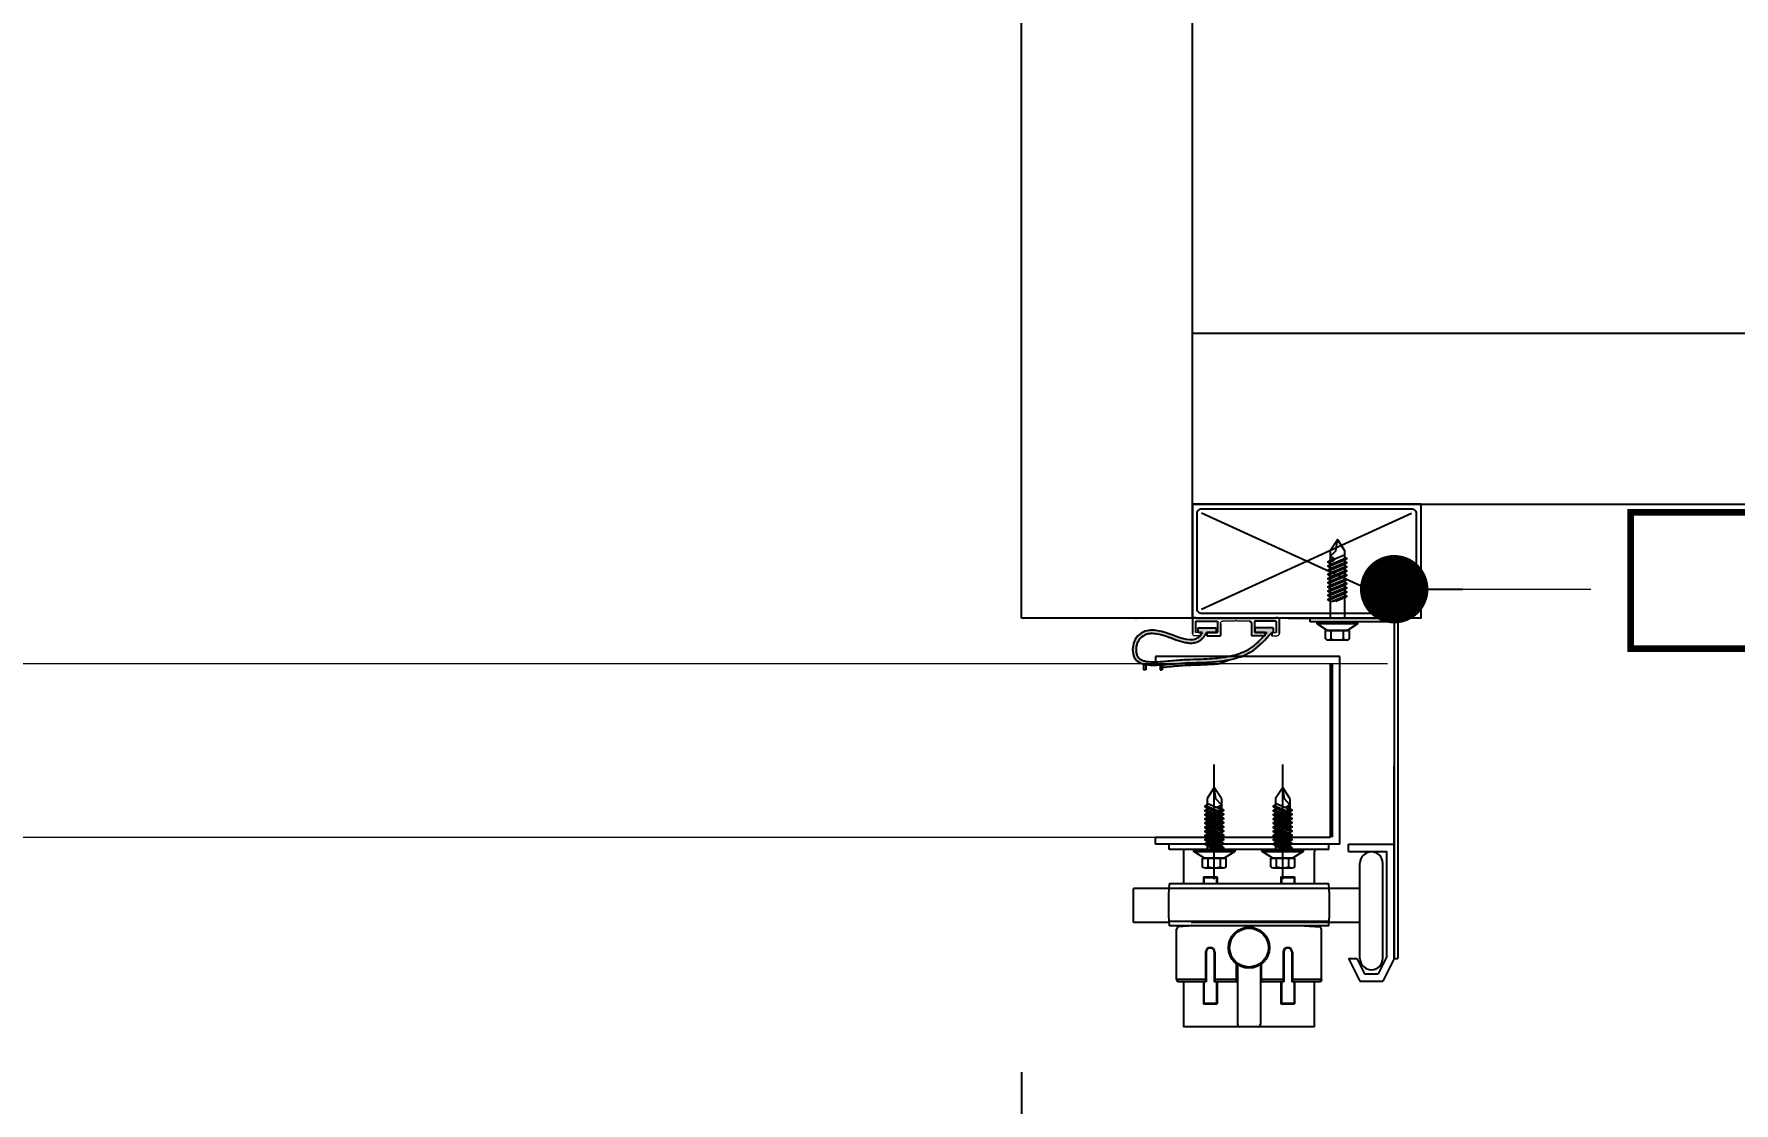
# Model space of a CAD drawing. Header units: millimetres. Extents: x 1448 to 104164, y -19509 to -89.
# Drawn here: x 4765 to 5510, y -12380 to -11911 of the extents above; entities that cross this region are included whole.
import ezdxf

# ---------------------------------------------------------------- set-up
doc = ezdxf.new("R2010")
doc.units = ezdxf.units.MM
doc.header["$LTSCALE"] = 60
doc.header["$MEASUREMENT"] = 0
doc.header["$PDSIZE"] = -10
doc.linetypes.add('HID', pattern=[2.5, 1.5, -1])
doc.linetypes.add('HIDDEN', pattern=[2, 1, -1])
doc.layers.get('0').update_dxf_attribs({"linetype": 'CONTINUOUS'})
doc.layers.get('Defpoints').update_dxf_attribs({"color": 171, "linetype": 'CONTINUOUS'})
for name, color, linetype in [('8', 8, 'CONTINUOUS'), ('A-text', 3, 'CONTINUOUS'), ('BOLT', 8, 'CONTINUOUS'), ('cen', 14, 'CONTINUOUS'), ('DIM', 7, 'CONTINUOUS'), ('DOR', 4, 'CONTINUOUS'), ('FIN(패널-T75 글라스울)', 6, 'CONTINUOUS'), ('HAT', 8, 'CONTINUOUS'), ('HID1', 7, 'HID'), ('ITXT', 7, 'CONTINUOUS'), ('OVERHEAD DOOR - ETC', 252, 'CONTINUOUS'), ('오버헤드 FR', 7, 'CONTINUOUS')]:
    doc.layers.add(name, color=color, linetype=linetype)
doc.styles.add('0T-OUT', font='H2GTRE.TTF')
doc.styles.add('휘츠', font='')
doc.styles.get('휘츠').set_extended_font_data('Dotum')
doc.dimstyles.new('MAIN', dxfattribs={"dimtxt": 1.5, "dimasz": 0.5, "dimexe": 1, "dimexo": 2, "dimgap": 1, "dimtad": 1, "dimdec": 0, "dimdsep": 46, "dimlunit": 6, "dimtxsty": '0T-OUT', "dimblk": 'DOT', "dimcen": 2.5, "dimdle": 2, "dimclrd": 256, "dimclre": 256, "dimclrt": 3, "dimadec": 0, "dimazin": 0, "dimtfac": 1, "dimtdec": 0, "dimtix": 1, "dimtmove": 2, "dimatfit": 3, "dimldrblk": 'DOT', "dimfxl": 1, "dimtvp": 1, "dimtolj": 1, "dimtzin": 0, "dimlwd": 0, "dimlwe": 0, "dimarcsym": 0})
doc.dimstyles.new('휘츠-M', dxfattribs={"dimscale": 100, "dimtxt": 3, "dimasz": 1.5, "dimexe": 2, "dimexo": 3, "dimgap": 1, "dimtad": 1, "dimdec": 0, "dimrnd": 0.25, "dimzin": 0, "dimdsep": 46, "dimlunit": 6, "dimtxsty": '휘츠', "dimblk": 'Z_DOT', "dimcen": 5, "dimclrd": 256, "dimclre": 256, "dimclrt": 3, "dimadec": 0, "dimazin": 0, "dimtm": 1e-09, "dimtfac": 1, "dimtdec": 0, "dimtix": 1, "dimtmove": 2, "dimatfit": 1, "dimldrblk": 'Z_DOT', "dimfxl": 1, "dimtolj": 1, "dimtzin": 0, "dimlwd": -1, "dimarcsym": 0})

# ---------------------------------------------------------------- blocks, each defined once
blk = doc.blocks.new('COLDSEAL')
at = {"layer": '8'}
h = blk.add_hatch(color=8, dxfattribs=at)
h.dxf.hatch_style = 1
edge = h.paths.add_edge_path()
edge.add_line((33005217.33, -18005077.12), (33005218.33, -18005077.12))
edge.add_line((33005218.33, -18005077.12), (33005218.33, -18005074.6))
edge.add_spline(control_points=[(33005218.33, -18005074.6), (33005220.17, -18005074.12), (33005223.33, -18005072.12), (33005223.42, -18005063.86), (33005212.35, -18005054.97), (33005198.2, -18005067.84), (33005193.58, -18005062.18)], knot_values=[1.802776, 1.802776, 1.802776, 1.802776, 7.762171, 14.769786, 22.121502, 45.397673, 45.397673, 45.397673, 45.397673], degree=3, periodic=0)
edge.add_spline(control_points=[(33005193.58, -18005062.18), (33005193.22, -18005061.74), (33005192.9, -18005061.21), (33005192.58, -18005060.68)], knot_values=[0, 0, 0, 0, 1.802776, 1.802776, 1.802776, 1.802776], degree=3, periodic=0)
edge.add_line((33005192.58, -18005060.68), (33005194.58, -18005060.68))
edge.add_line((33005194.58, -18005060.68), (33005194.58, -18005058.68))
edge.add_line((33005194.58, -18005058.68), (33005186.58, -18005058.68))
edge.add_line((33005186.58, -18005058.68), (33005186.58, -18005060.68))
edge.add_line((33005186.58, -18005060.68), (33005190.58, -18005060.68))
edge.add_spline(control_points=[(33005190.58, -18005060.68), (33005191.41, -18005061.65), (33005191.53, -18005061.85), (33005191.85, -18005062.36), (33005192.06, -18005062.67), (33005192.44, -18005063.16), (33005192.58, -18005063.33), (33005192.88, -18005063.65), (33005193.04, -18005063.8), (33005193.53, -18005064.22), (33005193.88, -18005064.46), (33005194.84, -18005064.99), (33005195.48, -18005065.21), (33005196.78, -18005065.45), (33005197.44, -18005065.48), (33005198.76, -18005065.42), (33005199.42, -18005065.32), (33005201.44, -18005064.91), (33005202.81, -18005064.47), (33005205.57, -18005063.5), (33005206.97, -18005062.97), (33005209.71, -18005062.03), (33005211.06, -18005061.63), (33005213.3, -18005061.21), (33005214.23, -18005061.13), (33005215.59, -18005061.2), (33005216.07, -18005061.27), (33005216.99, -18005061.5), (33005217.44, -18005061.67), (33005218.83, -18005062.37), (33005219.68, -18005063.08), (33005220.62, -18005064.37), (33005220.88, -18005064.82), (33005221.28, -18005065.79), (33005221.43, -18005066.32), (33005221.65, -18005067.63), (33005221.66, -18005068.42), (33005221.51, -18005069.67), (33005221.39, -18005070.16), (33005221.07, -18005070.99), (33005220.87, -18005071.32), (33005220.4, -18005071.9), (33005220.12, -18005072.15), (33005219.46, -18005072.59), (33005219.07, -18005072.78), (33005218.18, -18005073.1), (33005217.68, -18005073.23), (33005215.99, -18005073.53), (33005214.65, -18005073.59), (33005211.77, -18005073.53), (33005210.23, -18005073.4), (33005207.47, -18005073.14), (33005206.26, -18005073.02), (33005203.84, -18005072.8), (33005202.65, -18005072.71), (33005200.33, -18005072.57), (33005199.21, -18005072.52), (33005195.94, -18005072.39), (33005193.88, -18005072.34), (33005190.2, -18005072.2), (33005188.56, -18005072.11), (33005185.76, -18005071.87), (33005184.59, -18005071.73), (33005182.53, -18005071.42), (33005181.64, -18005071.26), (33005179.84, -18005070.88), (33005178.93, -18005070.66), (33005176.24, -18005069.89), (33005174.49, -18005069.22), (33005172.24, -18005068.01), (33005171.6, -18005067.62), (33005170.37, -18005066.76), (33005169.77, -18005066.29), (33005168.01, -18005064.8), (33005166.9, -18005063.68), (33005165.71, -18005062.39), (33005165.61, -18005062.29), (33005165.52, -18005062.18)], knot_values=[0, 0, 0, 0, 0.65705, 0.65705, 1.646098, 1.646098, 2.207426, 2.207426, 2.768755, 2.768755, 3.891413, 3.891413, 5.741228, 5.741228, 7.591044, 7.591044, 9.44086, 9.44086, 13.182483, 13.182483, 16.924107, 16.924107, 20.66573, 20.66573, 23.539497, 23.539497, 25.24344, 25.24344, 26.947382, 26.947382, 30.750158, 30.750158, 32.583409, 32.583409, 34.416661, 34.416661, 36.994804, 36.994804, 38.870828, 38.870828, 40.746853, 40.746853, 42.622878, 42.622878, 44.498903, 44.498903, 46.374928, 46.374928, 50.274238, 50.274238, 54.173549, 54.173549, 57.166781, 57.166781, 60.291727, 60.291727, 63.416674, 63.416674, 69.666567, 69.666567, 74.985393, 74.985393, 78.828087, 78.828087, 81.723794, 81.723794, 84.6195, 84.6195, 90.410913, 90.410913, 92.850171, 92.850171, 95.28943, 95.28943, 100.167946, 100.167946, 100.605478, 100.605478, 100.605478, 100.605478], degree=3, periodic=0)
edge.add_line((33005165.52, -18005062.18), (33005165.18, -18005062.18))
edge.add_line((33005165.18, -18005062.18), (33005165.18, -18005061.81))
edge.add_spline(control_points=[(33005165.18, -18005061.81), (33005164.84, -18005061.44), (33005164.51, -18005061.06), (33005164.17, -18005060.68)], knot_values=[101.110526, 101.110526, 101.110526, 101.110526, 102.614786, 102.614786, 102.614786, 102.614786], degree=3, periodic=0)
edge.add_line((33005164.17, -18005060.68), (33005169.58, -18005060.68))
edge.add_line((33005169.58, -18005060.68), (33005169.58, -18005058.68))
edge.add_line((33005169.58, -18005058.68), (33005161.58, -18005058.68))
edge.add_line((33005161.58, -18005058.68), (33005161.58, -18005060.68))
edge.add_line((33005161.58, -18005060.68), (33005162.18, -18005060.68))
edge.add_spline(control_points=[(33005162.18, -18005060.68), (33005164.98, -18005063.88), (33005170, -18005069.61), (33005177.54, -18005071.95), (33005180.75, -18005072.61), (33005180.77, -18005072.61)], knot_values=[81.368069, 81.368069, 81.368069, 81.368069, 93.897354, 103.852066, 103.911951, 103.911951, 103.911951, 103.911951], degree=3, periodic=0)
edge.add_spline(control_points=[(33005180.77, -18005072.61), (33005188.46, -18005074.18), (33005196.66, -18005073.43), (33005208.31, -18005074.75), (33005210.13, -18005074.89)], knot_values=[52.848702, 52.848702, 52.848702, 52.848702, 76.834275, 81.368069, 81.368069, 81.368069, 81.368069], degree=3, periodic=0)
edge.add_line((33005210.13, -18005074.89), (33005210.13, -18005077.12))
edge.add_line((33005210.13, -18005077.12), (33005211.13, -18005077.12))
edge.add_line((33005211.13, -18005077.12), (33005211.13, -18005074.97))
edge.add_spline(control_points=[(33005211.13, -18005074.97), (33005213.35, -18005075.11), (33005215.49, -18005075.13), (33005217.33, -18005074.82)], knot_values=[46.44, 46.44, 46.44, 46.44, 52.015113, 52.015113, 52.015113, 52.015113], degree=3, periodic=0)
edge.add_line((33005217.33, -18005074.82), (33005217.33, -18005077.12))
h = blk.add_hatch(color=8, dxfattribs=at)
h.dxf.hatch_style = 1
edge = h.paths.add_edge_path()
edge.add_line((33005210.13, -18005075.9), (33005210.13, -18005074.89))
edge.add_spline(control_points=[(33005210.13, -18005074.89), (33005208.31, -18005074.75), (33005196.66, -18005073.43), (33005188.46, -18005074.18), (33005180.77, -18005072.61)], knot_values=[52.848702, 52.848702, 52.848702, 52.848702, 57.382496, 81.368069, 81.368069, 81.368069, 81.368069], degree=3, periodic=0)
edge.add_line((33005180.77, -18005072.61), (33005184.99, -18005074.29))
edge.add_spline(control_points=[(33005184.99, -18005074.29), (33005186.05, -18005074.41), (33005187.11, -18005074.5), (33005190.93, -18005074.76), (33005193.71, -18005074.82), (33005198.13, -18005074.97), (33005199.65, -18005075.03), (33005202.02, -18005075.17), (33005202.83, -18005075.23), (33005204.48, -18005075.36), (33005205.32, -18005075.44), (33005207.48, -18005075.65), (33005208.81, -18005075.79), (33005210.13, -18005075.9)], knot_values=[52.782849, 52.782849, 52.782849, 52.782849, 56.114892, 56.114892, 64.826671, 64.826671, 69.18256, 69.18256, 71.360505, 71.360505, 73.53845, 73.53845, 76.789032, 76.789032, 76.789032, 76.789032], degree=3, periodic=0)
for p, q in [((33005158.88, -18005054.38), (33005158.88, -18005061.18)), ((33005158.88, -18005054.38), (33005159.32, -18005054.38)), ((33005160.18, -18005055.68), (33005160.18, -18005060.68)), ((33005160.18, -18005055.68), (33005169.78, -18005055.68)), ((33005195.32, -18005054.38), (33005160.44, -18005054.38)), ((33005169.78, -18005055.68), (33005169.78, -18005060.68)), ((33005171.08, -18005056.68), (33005171.08, -18005062.18)), ((33005184.68, -18005056.68), (33005184.68, -18005062.18)), ((33005185.98, -18005055.68), (33005185.98, -18005060.68)), ((33005195.58, -18005055.68), (33005185.98, -18005055.68)), ((33005195.58, -18005055.68), (33005195.58, -18005060.68)), ((33005196.88, -18005054.38), (33005196.44, -18005054.38)), ((33005196.88, -18005054.38), (33005196.88, -18005061.18)), ((33005161.58, -18005058.68), (33005169.58, -18005058.68)), ((33005161.58, -18005058.68), (33005161.58, -18005060.68)), ((33005162.18, -18005060.68), (33005161.58, -18005060.68)), ((33005162.18, -18005060.68), (33005162.18, -18005062.18)), ((33005169.58, -18005060.68), (33005164.17, -18005060.68)), ((33005165.18, -18005060.68), (33005169.78, -18005060.68)), ((33005165.18, -18005060.68), (33005165.18, -18005062.18)), ((33005165.18, -18005062.18), (33005171.08, -18005062.18)), ((33005169.58, -18005058.68), (33005169.58, -18005060.68)), ((33005190.58, -18005062.18), (33005184.68, -18005062.18)), ((33005190.58, -18005060.68), (33005185.98, -18005060.68)), ((33005194.58, -18005058.68), (33005186.58, -18005058.68)), ((33005186.58, -18005058.68), (33005186.58, -18005060.68)), ((33005186.58, -18005060.68), (33005190.58, -18005060.68)), ((33005190.58, -18005060.68), (33005190.58, -18005062.18)), ((33005192.58, -18005060.68), (33005194.58, -18005060.68)), ((33005194.58, -18005058.68), (33005194.58, -18005060.68)), ((33005184.99, -18005074.29), (33005180.77, -18005072.61)), ((33005210.13, -18005074.89), (33005210.13, -18005077.12)), ((33005211.13, -18005077.12), (33005210.13, -18005077.12)), ((33005211.13, -18005074.97), (33005211.13, -18005077.12)), ((33005217.33, -18005074.82), (33005217.33, -18005077.12)), ((33005217.33, -18005077.12), (33005218.33, -18005077.12)), ((33005218.33, -18005074.6), (33005218.33, -18005077.12))]:
    blk.add_line(p, q, dxfattribs=at)
at = {"layer": '8', "lineweight": 13}
for p, q in [((33005172.08, -18005055.68), (33005177.38, -18005055.68)), ((33005177.38, -18005055.68), (33005177.88, -18005055.38)), ((33005177.88, -18005055.38), (33005178.38, -18005055.68)), ((33005178.38, -18005055.68), (33005183.68, -18005055.68)), ((33005162.18, -18005062.18), (33005159.88, -18005062.18)), ((33005162.18, -18005060.68), (33005160.18, -18005060.68)), ((33005193.58, -18005060.68), (33005195.58, -18005060.68)), ((33005193.58, -18005060.68), (33005193.58, -18005062.18)), ((33005193.58, -18005062.18), (33005195.88, -18005062.18))]:
    blk.add_line(p, q, dxfattribs=at)
at = {"layer": '8'}
for centre, radius, start, end in [((33005159.88, -18005054.75), 0.671, 33.55838, 146.44162), ((33005172.08, -18005056.68), 1, 90, 180), ((33005195.88, -18005054.75), 0.671, 33.55838, 146.44162)]:
    blk.add_arc(centre, radius, start, end, dxfattribs=at)
at = {"layer": '8', "lineweight": 13}
for centre, start, end in [((33005183.68, -18005056.68), 0, 90), ((33005159.88, -18005061.18), 180, 270), ((33005195.88, -18005061.18), 270, 0)]:
    blk.add_arc(centre, 1, start, end, dxfattribs=at)
at = {"layer": '8'}
blk.add_spline([(33005192.58, -18005060.68), (33005193.58, -18005062.18), (33005216.74, -18005059.89), (33005222.4, -18005064.58), (33005222.42, -18005071.59), (33005204.69, -18005074.38), (33005180.71, -18005072.6), (33005171.35, -18005069.21), (33005162.18, -18005060.68)], degree=3, dxfattribs=at)
for points, knots in [([(33005190.58, -18005060.68), (33005191.41, -18005061.65), (33005191.53, -18005061.85), (33005191.85, -18005062.36), (33005192.06, -18005062.67), (33005192.44, -18005063.16), (33005192.58, -18005063.33), (33005192.88, -18005063.65), (33005193.04, -18005063.8), (33005193.53, -18005064.22), (33005193.88, -18005064.46), (33005194.84, -18005064.99), (33005195.48, -18005065.21), (33005196.78, -18005065.45), (33005197.44, -18005065.48), (33005198.76, -18005065.42), (33005199.42, -18005065.32), (33005201.44, -18005064.91), (33005202.81, -18005064.47), (33005205.57, -18005063.5), (33005206.97, -18005062.97), (33005209.71, -18005062.03), (33005211.06, -18005061.63), (33005213.3, -18005061.21), (33005214.23, -18005061.13), (33005215.59, -18005061.2), (33005216.07, -18005061.27), (33005216.99, -18005061.5), (33005217.44, -18005061.67), (33005218.83, -18005062.37), (33005219.68, -18005063.08), (33005220.62, -18005064.37), (33005220.88, -18005064.82), (33005221.28, -18005065.79), (33005221.43, -18005066.32), (33005221.65, -18005067.63), (33005221.66, -18005068.42), (33005221.51, -18005069.67), (33005221.39, -18005070.16), (33005221.07, -18005070.99), (33005220.87, -18005071.32), (33005220.4, -18005071.9), (33005220.12, -18005072.15), (33005219.46, -18005072.59), (33005219.07, -18005072.78), (33005218.18, -18005073.1), (33005217.68, -18005073.23), (33005215.99, -18005073.53), (33005214.65, -18005073.59), (33005211.77, -18005073.53), (33005210.23, -18005073.4), (33005207.47, -18005073.14), (33005206.26, -18005073.02), (33005203.84, -18005072.8), (33005202.65, -18005072.71), (33005200.33, -18005072.57), (33005199.21, -18005072.52), (33005195.94, -18005072.39), (33005193.88, -18005072.34), (33005190.2, -18005072.2), (33005188.56, -18005072.11), (33005185.76, -18005071.87), (33005184.59, -18005071.73), (33005182.53, -18005071.42), (33005181.64, -18005071.26), (33005179.84, -18005070.88), (33005178.93, -18005070.66), (33005176.24, -18005069.89), (33005174.49, -18005069.22), (33005172.24, -18005068.01), (33005171.6, -18005067.62), (33005170.37, -18005066.76), (33005169.77, -18005066.29), (33005168.01, -18005064.8), (33005166.9, -18005063.68), (33005165.26, -18005061.91), (33005164.72, -18005061.3), (33005164.17, -18005060.68)], [0, 0, 0, 0, 0.65705, 0.65705, 1.646098, 1.646098, 2.207426, 2.207426, 2.768755, 2.768755, 3.891413, 3.891413, 5.741228, 5.741228, 7.591044, 7.591044, 9.44086, 9.44086, 13.182483, 13.182483, 16.924107, 16.924107, 20.66573, 20.66573, 23.539497, 23.539497, 25.24344, 25.24344, 26.947382, 26.947382, 30.750158, 30.750158, 32.583409, 32.583409, 34.416661, 34.416661, 36.994804, 36.994804, 38.870828, 38.870828, 40.746853, 40.746853, 42.622878, 42.622878, 44.498903, 44.498903, 46.374928, 46.374928, 50.274238, 50.274238, 54.173549, 54.173549, 57.166781, 57.166781, 60.291727, 60.291727, 63.416674, 63.416674, 69.666567, 69.666567, 74.985393, 74.985393, 78.828087, 78.828087, 81.723794, 81.723794, 84.6195, 84.6195, 90.410913, 90.410913, 92.850171, 92.850171, 95.28943, 95.28943, 100.167946, 100.167946, 102.614786, 102.614786, 102.614786, 102.614786]), ([(33005210.13, -18005075.9), (33005208.81, -18005075.79), (33005207.48, -18005075.65), (33005205.32, -18005075.44), (33005204.48, -18005075.36), (33005202.83, -18005075.23), (33005202.02, -18005075.17), (33005199.65, -18005075.03), (33005198.13, -18005074.97), (33005193.71, -18005074.82), (33005190.93, -18005074.76), (33005187.11, -18005074.5), (33005186.05, -18005074.41), (33005184.99, -18005074.29)], [52.782849, 52.782849, 52.782849, 52.782849, 56.033431, 56.033431, 58.211376, 58.211376, 60.389321, 60.389321, 64.74521, 64.74521, 73.456989, 73.456989, 76.789032, 76.789032, 76.789032, 76.789032])]:
    blk.add_open_spline(points, degree=3, knots=knots, dxfattribs=at)
blk = doc.blocks.new('Z_DOT')
at = {"layer": 'DIM', "color": 0}
for p, q in [((0, -1), (0, 1)), ((-1, 0), (1, 0))]:
    blk.add_line(p, q, dxfattribs=at)
for radius in [0.5, 0.25]:
    blk.add_circle((0, 0), radius, dxfattribs=at)
blk = doc.blocks.new('*D77')
at = {"layer": 'Defpoints', "color": 0, "transparency": 16777216}
for p in [(2897.87, -12308.7), (5197.87, -12306.13), (5197.87, -12636.86)]:
    blk.add_point(p, dxfattribs=at)
at = {"layer": 'DIM', "lineweight": -2, "transparency": 16777216}
for p, q in [((2897.87, -12368.7), (2897.87, -12676.86)), ((5197.87, -12366.13), (5197.87, -12676.86))]:
    blk.add_line(p, q, dxfattribs=at)
at = {"layer": 'DIM', "transparency": 16777216}
blk.add_line((2927.87, -12636.86), (5167.87, -12636.86), dxfattribs=at)
at = {"layer": 'DIM', "transparency": 16777216, "xscale": 30, "yscale": 30, "zscale": 30, "rotation": 180}
blk.add_blockref('Z_DOT', (2897.87, -12636.86), dxfattribs=at)
at = {"layer": 'DIM', "transparency": 16777216, "xscale": 30, "yscale": 30, "zscale": 30}
blk.add_blockref('Z_DOT', (5197.87, -12636.86), dxfattribs=at)
at = {"layer": 'DIM', "color": 3, "transparency": 16777216, "insert": (4047.87, -12580.67), "char_height": 60, "attachment_point": 5, "style": '0T-OUT'}
blk.add_mtext('\\A1;OPENING WIDTH "2,300"', dxfattribs=at)
blk = doc.blocks.new('_Dot')
at = {"color": 0, "linetype": 'ByBlock', "lineweight": -2}
blk.add_line((-0.5, 0), (-1, 0), dxfattribs=at)
at = {"color": 0, "linetype": 'ByBlock', "const_width": 0.5}
blk.add_lwpolyline([(-0.25, 0, 1), (0.25, 0, 1)], format="xyb", close=True, dxfattribs=at)
blk = doc.blocks.new('DOT')
at = {"color": 0, "linetype": 'ByBlock'}
blk.add_line((-0.5, 0), (-1, 0), dxfattribs=at)
at = {"color": 0, "linetype": 'ByBlock', "const_width": 0.5}
blk.add_lwpolyline([(-0.25, 0, 1), (0.25, 0, 1)], format="xyb", close=True, dxfattribs=at)

msp = doc.modelspace()

# ---------------------------------------------------------------- linework, layer by layer
for p, q in [((5368.87, -12162.94), (5276.87, -12120.94)), ((5276.87, -12162.94), (5368.87, -12120.94)), ((5326.37, -12283.44), (5326.37, -12269.44)), ((5326.37, -12346.14), (5326.37, -12326.44))]:
    msp.add_line(p, q)
at = {"color": 4}
for p, q in [((5314.91, -12166.94), (5362.87, -12166.94)), ((5324.37, -12168.54), (5324.37, -12166.94)), ((5362.87, -12166.94), (5362.87, -12316.14)), ((5361.27, -12168.54), (5324.37, -12168.54)), ((5361.27, -12168.54), (5361.27, -12316.14)), ((5256.62, -12183.74), (5256.62, -12186.94)), ((5256.62, -12266.14), (5256.62, -12262.94)), ((5246.95, -12300.44), (5246.95, -12285.44)), ((5361.27, -12316.14), (5362.87, -12316.14))]:
    msp.add_line(p, q, dxfattribs=at)
at = {"layer": 'BOLT'}
for p, q in [((5333.22, -12137.29), (5333.22, -12141.55)), ((5339.52, -12137.29), (5339.52, -12140.76)), ((5333.22, -12142.35), (5333.22, -12143.38)), ((5333.22, -12144.18), (5333.22, -12145.21)), ((5339.52, -12141.57), (5339.52, -12142.6)), ((5339.52, -12143.4), (5339.52, -12144.43)), ((5339.52, -12145.23), (5339.52, -12146.26)), ((5333.22, -12146.02), (5333.22, -12147.04)), ((5333.22, -12147.85), (5333.22, -12148.88)), ((5333.22, -12149.68), (5333.22, -12150.71)), ((5333.22, -12151.51), (5333.22, -12152.54)), ((5339.52, -12147.07), (5339.52, -12148.1)), ((5339.52, -12148.9), (5339.52, -12149.93)), ((5339.52, -12150.73), (5339.52, -12151.76)), ((5339.52, -12152.57), (5339.52, -12153.6)), ((5333.22, -12153.35), (5333.22, -12154.38)), ((5333.22, -12155.18), (5333.22, -12156.21)), ((5333.22, -12157.01), (5333.22, -12158.04)), ((5333.22, -12158.85), (5333.22, -12166.94)), ((5339.52, -12154.4), (5339.52, -12155.43)), ((5339.52, -12156.23), (5339.52, -12157.26)), ((5339.52, -12158.07), (5339.52, -12166.94)), ((5341.62, -12172.34), (5331.12, -12172.34)), ((5331.12, -12176.04), (5331.12, -12172.34)), ((5333.65, -12176.04), (5333.65, -12172.34)), ((5339.08, -12176.04), (5339.08, -12172.34)), ((5341.62, -12176.04), (5341.62, -12172.34)), ((5340.44, -12176.54), (5332.3, -12176.54)), ((5279.27, -12246.07), (5279.27, -12249.54)), ((5285.57, -12246.07), (5285.57, -12250.32)), ((5309.27, -12246.07), (5309.27, -12249.54)), ((5315.57, -12246.07), (5315.57, -12250.32)), ((5279.27, -12250.35), (5279.27, -12251.38)), ((5279.27, -12252.18), (5279.27, -12253.21)), ((5279.27, -12254.01), (5279.27, -12255.04)), ((5279.27, -12255.85), (5279.27, -12256.88)), ((5285.57, -12251.13), (5285.57, -12252.16)), ((5285.57, -12252.96), (5285.57, -12253.99)), ((5285.57, -12254.79), (5285.57, -12255.82)), ((5285.57, -12256.63), (5285.57, -12257.66)), ((5309.27, -12250.35), (5309.27, -12251.38)), ((5309.27, -12252.18), (5309.27, -12253.21)), ((5309.27, -12254.01), (5309.27, -12255.04)), ((5309.27, -12255.85), (5309.27, -12256.88)), ((5315.57, -12251.13), (5315.57, -12252.16)), ((5315.57, -12252.96), (5315.57, -12253.99)), ((5315.57, -12254.79), (5315.57, -12255.82)), ((5315.57, -12256.63), (5315.57, -12257.66)), ((5279.27, -12257.68), (5279.27, -12258.71)), ((5279.27, -12259.51), (5279.27, -12260.54)), ((5279.27, -12261.35), (5279.27, -12262.37)), ((5279.27, -12263.18), (5279.27, -12264.21)), ((5285.57, -12258.46), (5285.57, -12259.49)), ((5285.57, -12260.29), (5285.57, -12261.32)), ((5285.57, -12262.13), (5285.57, -12263.15)), ((5285.57, -12263.96), (5285.57, -12264.99)), ((5309.27, -12257.68), (5309.27, -12258.71)), ((5309.27, -12259.51), (5309.27, -12260.54)), ((5309.27, -12261.35), (5309.27, -12262.37)), ((5309.27, -12263.18), (5309.27, -12264.21)), ((5315.57, -12258.46), (5315.57, -12259.49)), ((5315.57, -12260.29), (5315.57, -12261.32)), ((5315.57, -12262.13), (5315.57, -12263.15)), ((5315.57, -12263.96), (5315.57, -12264.99)), ((5277.17, -12275.94), (5277.17, -12272.24)), ((5277.17, -12272.24), (5287.67, -12272.24)), ((5279.27, -12265.01), (5279.27, -12266.04)), ((5279.27, -12266.84), (5279.27, -12268.44)), ((5279.7, -12275.94), (5279.7, -12272.24)), ((5285.13, -12275.94), (5285.13, -12272.24)), ((5285.57, -12265.79), (5285.57, -12266.82)), ((5285.57, -12267.62), (5285.57, -12268.44)), ((5287.67, -12275.94), (5287.67, -12272.24)), ((5307.17, -12275.94), (5307.17, -12272.24)), ((5307.17, -12272.24), (5317.67, -12272.24)), ((5309.27, -12265.01), (5309.27, -12266.04)), ((5309.27, -12266.84), (5309.27, -12268.44)), ((5309.7, -12275.94), (5309.7, -12272.24)), ((5315.13, -12275.94), (5315.13, -12272.24)), ((5315.57, -12265.79), (5315.57, -12266.82)), ((5315.57, -12267.62), (5315.57, -12268.44)), ((5317.67, -12275.94), (5317.67, -12272.24)), ((5278.35, -12276.44), (5286.49, -12276.44)), ((5308.35, -12276.44), (5316.49, -12276.44))]:
    msp.add_line(p, q, dxfattribs=at)
at = {"layer": 'BOLT', "color": 10}
for p, q in [((5340.52, -12140.76), (5332.22, -12144.18)), ((5340.52, -12140.76), (5332.22, -12144.18)), ((5335.22, -12141.11), (5332.22, -12142.35)), ((5335.22, -12141.11), (5332.22, -12142.35)), ((5340.52, -12142.6), (5332.22, -12146.02)), ((5340.52, -12142.6), (5332.22, -12146.02)), ((5340.52, -12144.43), (5332.22, -12147.85)), ((5340.52, -12144.43), (5332.22, -12147.85)), ((5340.52, -12146.26), (5332.22, -12149.68)), ((5340.52, -12146.26), (5332.22, -12149.68)), ((5340.52, -12148.1), (5332.22, -12151.51)), ((5340.52, -12148.1), (5332.22, -12151.51)), ((5340.52, -12149.93), (5332.22, -12153.35)), ((5340.52, -12149.93), (5332.22, -12153.35)), ((5340.52, -12151.76), (5332.22, -12155.18)), ((5340.52, -12151.76), (5332.22, -12155.18)), ((5340.52, -12153.6), (5332.22, -12157.01)), ((5340.52, -12153.6), (5332.22, -12157.01)), ((5340.52, -12155.43), (5332.22, -12158.85)), ((5340.52, -12155.43), (5332.22, -12158.85)), ((5340.52, -12157.26), (5334.61, -12159.66)), ((5278.27, -12249.54), (5286.57, -12252.96)), ((5278.27, -12249.54), (5286.57, -12252.96)), ((5283.56, -12249.89), (5286.57, -12251.13)), ((5283.56, -12249.89), (5286.57, -12251.13)), ((5308.27, -12249.54), (5316.57, -12252.96)), ((5308.27, -12249.54), (5316.57, -12252.96)), ((5313.56, -12249.89), (5316.57, -12251.13)), ((5313.56, -12249.89), (5316.57, -12251.13)), ((5278.27, -12251.38), (5286.57, -12254.79)), ((5278.27, -12251.38), (5286.57, -12254.79)), ((5278.27, -12253.21), (5286.57, -12256.63)), ((5278.27, -12253.21), (5286.57, -12256.63)), ((5278.27, -12255.04), (5286.57, -12258.46)), ((5278.27, -12255.04), (5286.57, -12258.46)), ((5278.27, -12256.88), (5286.57, -12260.29)), ((5278.27, -12256.88), (5286.57, -12260.29)), ((5308.27, -12251.38), (5316.57, -12254.79)), ((5308.27, -12251.38), (5316.57, -12254.79)), ((5308.27, -12253.21), (5316.57, -12256.63)), ((5308.27, -12253.21), (5316.57, -12256.63)), ((5308.27, -12255.04), (5316.57, -12258.46)), ((5308.27, -12255.04), (5316.57, -12258.46)), ((5308.27, -12256.88), (5316.57, -12260.29)), ((5308.27, -12256.88), (5316.57, -12260.29)), ((5278.27, -12258.71), (5286.57, -12262.13)), ((5278.27, -12258.71), (5286.57, -12262.13)), ((5278.27, -12260.54), (5286.57, -12263.96)), ((5278.27, -12260.54), (5286.57, -12263.96)), ((5278.27, -12262.37), (5286.57, -12265.79)), ((5278.27, -12262.37), (5286.57, -12265.79)), ((5278.27, -12264.21), (5286.57, -12267.62)), ((5278.27, -12264.21), (5286.57, -12267.62)), ((5308.27, -12258.71), (5316.57, -12262.13)), ((5308.27, -12258.71), (5316.57, -12262.13)), ((5308.27, -12260.54), (5316.57, -12263.96)), ((5308.27, -12260.54), (5316.57, -12263.96)), ((5308.27, -12262.37), (5316.57, -12265.79)), ((5308.27, -12262.37), (5316.57, -12265.79)), ((5308.27, -12264.21), (5316.57, -12267.62)), ((5308.27, -12264.21), (5316.57, -12267.62)), ((5278.27, -12266.04), (5284.17, -12268.44)), ((5308.27, -12266.04), (5314.17, -12268.44))]:
    msp.add_line(p, q, dxfattribs=at)
at = {"layer": 'BOLT'}
for points in [[(5339.52, -12139.33), (5335.23, -12141.14), (5333.22, -12139.97), (5335.63, -12137.47), (5336.37, -12132.49)], [(5333.22, -12137.29), (5336.37, -12132.49), (5339.52, -12137.29)], [(5333.22, -12142.75), (5332.22, -12142.35), (5333.22, -12143.15)], [(5333.22, -12144.58), (5332.22, -12144.18), (5333.22, -12144.99)], [(5339.52, -12140.36), (5340.52, -12140.76), (5339.52, -12139.96)], [(5339.52, -12142.2), (5340.52, -12142.6), (5339.52, -12141.79)], [(5339.52, -12144.03), (5340.52, -12144.43), (5339.52, -12143.63)], [(5339.52, -12145.86), (5340.52, -12146.26), (5339.52, -12145.46)], [(5333.22, -12146.42), (5332.22, -12146.02), (5333.22, -12146.82)], [(5333.22, -12148.25), (5332.22, -12147.85), (5333.22, -12148.65)], [(5333.22, -12150.08), (5332.22, -12149.68), (5333.22, -12150.49)], [(5333.22, -12151.92), (5332.22, -12151.51), (5333.22, -12152.32)], [(5339.52, -12147.69), (5340.52, -12148.1), (5339.52, -12147.29)], [(5339.52, -12149.53), (5340.52, -12149.93), (5339.52, -12149.13)], [(5339.52, -12151.36), (5340.52, -12151.76), (5339.52, -12150.96)], [(5339.52, -12153.19), (5340.52, -12153.6), (5339.52, -12152.79)], [(5333.22, -12153.75), (5332.22, -12153.35), (5333.22, -12154.15)], [(5333.22, -12155.58), (5332.22, -12155.18), (5333.22, -12155.98)], [(5333.22, -12157.42), (5332.22, -12157.01), (5333.22, -12157.82)], [(5333.22, -12159.25), (5332.22, -12158.85), (5333.22, -12159.65)], [(5333.73, -12159.66), (5339.52, -12157.26), (5340.52, -12157.26), (5339.52, -12158.07), (5335.67, -12159.66)], [(5339.52, -12155.03), (5340.52, -12155.43), (5339.52, -12154.62)], [(5339.52, -12156.86), (5340.52, -12157.26), (5339.52, -12156.46)], [(5285.57, -12246.07), (5282.42, -12241.27), (5279.27, -12246.07)], [(5279.27, -12248.11), (5283.55, -12249.92), (5285.57, -12248.75), (5283.15, -12246.24), (5282.42, -12241.27)], [(5315.57, -12246.07), (5312.42, -12241.27), (5309.27, -12246.07)], [(5309.27, -12248.11), (5313.55, -12249.92), (5315.57, -12248.75), (5313.15, -12246.24), (5312.42, -12241.27)], [(5279.27, -12249.14), (5278.27, -12249.54), (5279.27, -12248.74)], [(5309.27, -12249.14), (5308.27, -12249.54), (5309.27, -12248.74)], [(5279.27, -12250.97), (5278.27, -12251.38), (5279.27, -12250.57)], [(5279.27, -12252.81), (5278.27, -12253.21), (5279.27, -12252.41)], [(5279.27, -12254.64), (5278.27, -12255.04), (5279.27, -12254.24)], [(5279.27, -12256.47), (5278.27, -12256.88), (5279.27, -12256.07)], [(5285.57, -12251.53), (5286.57, -12251.13), (5285.57, -12251.93)], [(5285.57, -12253.36), (5286.57, -12252.96), (5285.57, -12253.76)], [(5285.57, -12255.2), (5286.57, -12254.79), (5285.57, -12255.6)], [(5285.57, -12257.03), (5286.57, -12256.63), (5285.57, -12257.43)], [(5309.27, -12250.97), (5308.27, -12251.38), (5309.27, -12250.57)], [(5309.27, -12252.81), (5308.27, -12253.21), (5309.27, -12252.41)], [(5309.27, -12254.64), (5308.27, -12255.04), (5309.27, -12254.24)], [(5309.27, -12256.47), (5308.27, -12256.88), (5309.27, -12256.07)], [(5315.57, -12251.53), (5316.57, -12251.13), (5315.57, -12251.93)], [(5315.57, -12253.36), (5316.57, -12252.96), (5315.57, -12253.76)], [(5315.57, -12255.2), (5316.57, -12254.79), (5315.57, -12255.6)], [(5315.57, -12257.03), (5316.57, -12256.63), (5315.57, -12257.43)], [(5279.27, -12258.31), (5278.27, -12258.71), (5279.27, -12257.9)], [(5279.27, -12260.14), (5278.27, -12260.54), (5279.27, -12259.74)], [(5279.27, -12261.97), (5278.27, -12262.37), (5279.27, -12261.57)], [(5279.27, -12263.81), (5278.27, -12264.21), (5279.27, -12263.4)], [(5285.57, -12258.86), (5286.57, -12258.46), (5285.57, -12259.26)], [(5285.57, -12260.69), (5286.57, -12260.29), (5285.57, -12261.1)], [(5285.57, -12262.53), (5286.57, -12262.13), (5285.57, -12262.93)], [(5285.57, -12264.36), (5286.57, -12263.96), (5285.57, -12264.76)], [(5309.27, -12258.31), (5308.27, -12258.71), (5309.27, -12257.9)], [(5309.27, -12260.14), (5308.27, -12260.54), (5309.27, -12259.74)], [(5309.27, -12261.97), (5308.27, -12262.37), (5309.27, -12261.57)], [(5309.27, -12263.81), (5308.27, -12264.21), (5309.27, -12263.4)], [(5315.57, -12258.86), (5316.57, -12258.46), (5315.57, -12259.26)], [(5315.57, -12260.69), (5316.57, -12260.29), (5315.57, -12261.1)], [(5315.57, -12262.53), (5316.57, -12262.13), (5315.57, -12262.93)], [(5315.57, -12264.36), (5316.57, -12263.96), (5315.57, -12264.76)], [(5279.27, -12265.64), (5278.27, -12266.04), (5279.27, -12265.24)], [(5285.05, -12268.44), (5279.27, -12266.04), (5278.27, -12266.04), (5279.27, -12266.84), (5283.11, -12268.44)], [(5285.57, -12266.19), (5286.57, -12265.79), (5285.57, -12266.6)], [(5285.57, -12268.03), (5286.57, -12267.62), (5285.57, -12268.43)], [(5309.27, -12265.64), (5308.27, -12266.04), (5309.27, -12265.24)], [(5315.05, -12268.44), (5309.27, -12266.04), (5308.27, -12266.04), (5309.27, -12266.84), (5313.11, -12268.44)], [(5315.57, -12266.19), (5316.57, -12265.79), (5315.57, -12266.6)], [(5315.57, -12268.03), (5316.57, -12267.62), (5315.57, -12268.43)]]:
    msp.add_lwpolyline(points, dxfattribs=at)
for points in [[(5332.22, -12144.18), (5333.22, -12143.38), (5339.52, -12140.76), (5340.52, -12140.76), (5339.52, -12141.57), (5333.22, -12144.18)], [(5332.22, -12142.35), (5333.22, -12141.55), (5334.22, -12141.11), (5335.22, -12141.11), (5334.22, -12141.91), (5333.22, -12142.35)], [(5332.22, -12146.02), (5333.22, -12145.21), (5339.52, -12142.6), (5340.52, -12142.6), (5339.52, -12143.4), (5333.22, -12146.02)], [(5332.22, -12147.85), (5333.22, -12147.04), (5339.52, -12144.43), (5340.52, -12144.43), (5339.52, -12145.23), (5333.22, -12147.85)], [(5332.22, -12149.68), (5333.22, -12148.88), (5339.52, -12146.26), (5340.52, -12146.26), (5339.52, -12147.07), (5333.22, -12149.68)], [(5332.22, -12151.51), (5333.22, -12150.71), (5339.52, -12148.1), (5340.52, -12148.1), (5339.52, -12148.9), (5333.22, -12151.51)], [(5332.22, -12153.35), (5333.22, -12152.54), (5339.52, -12149.93), (5340.52, -12149.93), (5339.52, -12150.73), (5333.22, -12153.35)], [(5332.22, -12155.18), (5333.22, -12154.38), (5339.52, -12151.76), (5340.52, -12151.76), (5339.52, -12152.57), (5333.22, -12155.18)], [(5332.22, -12157.01), (5333.22, -12156.21), (5339.52, -12153.6), (5340.52, -12153.6), (5339.52, -12154.4), (5333.22, -12157.01)], [(5332.22, -12158.85), (5333.22, -12158.04), (5339.52, -12155.43), (5340.52, -12155.43), (5339.52, -12156.23), (5333.22, -12158.85)], [(5327.37, -12169.34), (5345.37, -12169.34), (5345.37, -12168.54), (5327.37, -12168.54)], [(5332.07, -12172.34), (5340.67, -12172.34), (5345.37, -12169.34), (5327.37, -12169.34)], [(5286.57, -12252.96), (5285.57, -12252.16), (5279.27, -12249.54), (5278.27, -12249.54), (5279.27, -12250.35), (5285.57, -12252.96)], [(5286.57, -12251.13), (5285.57, -12250.32), (5284.56, -12249.89), (5283.56, -12249.89), (5284.56, -12250.69), (5285.57, -12251.13)], [(5316.57, -12252.96), (5315.57, -12252.16), (5309.27, -12249.54), (5308.27, -12249.54), (5309.27, -12250.35), (5315.57, -12252.96)], [(5316.57, -12251.13), (5315.57, -12250.32), (5314.56, -12249.89), (5313.56, -12249.89), (5314.56, -12250.69), (5315.57, -12251.13)], [(5286.57, -12254.79), (5285.57, -12253.99), (5279.27, -12251.38), (5278.27, -12251.38), (5279.27, -12252.18), (5285.57, -12254.79)], [(5286.57, -12256.63), (5285.57, -12255.82), (5279.27, -12253.21), (5278.27, -12253.21), (5279.27, -12254.01), (5285.57, -12256.63)], [(5286.57, -12258.46), (5285.57, -12257.66), (5279.27, -12255.04), (5278.27, -12255.04), (5279.27, -12255.85), (5285.57, -12258.46)], [(5286.57, -12260.29), (5285.57, -12259.49), (5279.27, -12256.88), (5278.27, -12256.88), (5279.27, -12257.68), (5285.57, -12260.29)], [(5316.57, -12254.79), (5315.57, -12253.99), (5309.27, -12251.38), (5308.27, -12251.38), (5309.27, -12252.18), (5315.57, -12254.79)], [(5316.57, -12256.63), (5315.57, -12255.82), (5309.27, -12253.21), (5308.27, -12253.21), (5309.27, -12254.01), (5315.57, -12256.63)], [(5316.57, -12258.46), (5315.57, -12257.66), (5309.27, -12255.04), (5308.27, -12255.04), (5309.27, -12255.85), (5315.57, -12258.46)], [(5316.57, -12260.29), (5315.57, -12259.49), (5309.27, -12256.88), (5308.27, -12256.88), (5309.27, -12257.68), (5315.57, -12260.29)], [(5286.57, -12262.13), (5285.57, -12261.32), (5279.27, -12258.71), (5278.27, -12258.71), (5279.27, -12259.51), (5285.57, -12262.13)], [(5286.57, -12263.96), (5285.57, -12263.15), (5279.27, -12260.54), (5278.27, -12260.54), (5279.27, -12261.35), (5285.57, -12263.96)], [(5286.57, -12265.79), (5285.57, -12264.99), (5279.27, -12262.37), (5278.27, -12262.37), (5279.27, -12263.18), (5285.57, -12265.79)], [(5286.57, -12267.62), (5285.57, -12266.82), (5279.27, -12264.21), (5278.27, -12264.21), (5279.27, -12265.01), (5285.57, -12267.62)], [(5316.57, -12262.13), (5315.57, -12261.32), (5309.27, -12258.71), (5308.27, -12258.71), (5309.27, -12259.51), (5315.57, -12262.13)], [(5316.57, -12263.96), (5315.57, -12263.15), (5309.27, -12260.54), (5308.27, -12260.54), (5309.27, -12261.35), (5315.57, -12263.96)], [(5316.57, -12265.79), (5315.57, -12264.99), (5309.27, -12262.37), (5308.27, -12262.37), (5309.27, -12263.18), (5315.57, -12265.79)], [(5316.57, -12267.62), (5315.57, -12266.82), (5309.27, -12264.21), (5308.27, -12264.21), (5309.27, -12265.01), (5315.57, -12267.62)], [(5291.42, -12269.24), (5273.42, -12269.24), (5273.42, -12268.44), (5291.42, -12268.44)], [(5286.72, -12272.24), (5278.12, -12272.24), (5273.42, -12269.24), (5291.42, -12269.24)], [(5321.42, -12269.24), (5303.42, -12269.24), (5303.42, -12268.44), (5321.42, -12268.44)], [(5316.72, -12272.24), (5308.12, -12272.24), (5303.42, -12269.24), (5321.42, -12269.24)]]:
    msp.add_lwpolyline(points, close=True, dxfattribs=at)
for centre, radius, start, end in [((5332.38, -12174.68), 1.86, 226.9662, 313.0338), ((5336.37, -12168.93), 7.61, 249.11949, 290.88051), ((5340.35, -12174.68), 1.86, 226.9662, 313.0338), ((5278.43, -12274.58), 1.86, 226.9662, 313.0338), ((5282.42, -12268.83), 7.61, 249.11949, 290.88051), ((5286.4, -12274.58), 1.86, 226.9662, 313.0338), ((5308.43, -12274.58), 1.86, 226.9662, 313.0338), ((5312.42, -12268.83), 7.61, 249.11949, 290.88051), ((5316.4, -12274.58), 1.86, 226.9662, 313.0338)]:
    msp.add_arc(centre, radius, start, end, dxfattribs=at)
at = {"layer": 'cen'}
for p, q in [((5282.42, -12281.44), (5282.42, -12231.09)), ((5312.42, -12281.44), (5312.42, -12231.09))]:
    msp.add_line(p, q, dxfattribs=at)
at = {"layer": 'DIM', "color": 4}
for p, q in [((5361.27, -12316.14), (5361.27, -12231.88)), ((5341.27, -12269.34), (5341.27, -12266.14)), ((5358.07, -12315.38), (5358.07, -12269.34)), ((5346.27, -12316.14), (5346.27, -12274.44)), ((5356.27, -12316.14), (5356.27, -12274.44)), ((5262.62, -12285.44), (5246.95, -12285.44)), ((5346.27, -12285.44), (5336.47, -12285.44)), ((5262.62, -12300.44), (5246.95, -12300.44)), ((5346.27, -12300.44), (5336.47, -12300.44))]:
    msp.add_line(p, q, dxfattribs=at)
at = {"layer": 'DIM', "color": 7}
for p, q in [((5332.62, -12266.14), (5262.62, -12266.14)), ((5262.62, -12268.44), (5262.62, -12266.14)), ((5332.62, -12268.44), (5262.62, -12268.44)), ((5268.87, -12268.44), (5268.87, -12283.44)), ((5268.87, -12268.44), (5268.87, -12269.44)), ((5326.37, -12268.44), (5326.37, -12269.44)), ((5332.62, -12268.44), (5332.62, -12266.14)), ((5332.62, -12283.44), (5262.62, -12283.44)), ((5344.92, -12285.44), (5332.22, -12285.44)), ((5332.62, -12301.94), (5262.62, -12301.94)), ((5273.29, -12301.94), (5266.62, -12302.38)), ((5268.87, -12302.06), (5268.87, -12301.94)), ((5321.95, -12301.94), (5328.61, -12302.38)), ((5326.37, -12302.06), (5326.37, -12301.94)), ((5344.92, -12300.44), (5332.22, -12300.44)), ((5265.87, -12325.44), (5265.87, -12303.35)), ((5329.37, -12325.44), (5329.37, -12303.35)), ((5292.12, -12326.44), (5292.12, -12318.56)), ((5303.12, -12326.44), (5303.12, -12318.56)), ((5278.82, -12325.44), (5265.87, -12325.44)), ((5265.87, -12325.44), (5266.34, -12326.44)), ((5278.82, -12326.44), (5266.34, -12326.44)), ((5268.87, -12326.44), (5268.87, -12346.14)), ((5292.12, -12325.44), (5282.42, -12325.44)), ((5292.12, -12326.44), (5282.42, -12326.44)), ((5312.82, -12325.44), (5303.12, -12325.44)), ((5312.82, -12326.44), (5303.12, -12326.44)), ((5329.37, -12325.44), (5316.42, -12325.44)), ((5328.9, -12326.44), (5316.42, -12326.44)), ((5329.37, -12325.44), (5328.9, -12326.44)), ((5326.37, -12346.14), (5268.87, -12346.14))]:
    msp.add_line(p, q, dxfattribs=at)
at = {"layer": 'DIM', "color": 1, "linetype": 'HID'}
for p, q in [((5332.62, -12285.44), (5262.62, -12285.44)), ((5277.62, -12280.44), (5283.62, -12280.44)), ((5277.62, -12280.44), (5277.62, -12283.44)), ((5277.87, -12280.69), (5283.37, -12280.69)), ((5277.87, -12280.69), (5277.87, -12283.44)), ((5283.37, -12280.69), (5283.37, -12283.44)), ((5283.62, -12280.44), (5283.62, -12283.44)), ((5311.62, -12280.44), (5317.62, -12280.44)), ((5311.62, -12280.44), (5311.62, -12283.44)), ((5311.87, -12280.69), (5317.37, -12280.69)), ((5311.87, -12280.69), (5311.87, -12283.44)), ((5317.37, -12280.69), (5317.37, -12283.44)), ((5317.62, -12280.44), (5317.62, -12283.44)), ((5332.62, -12299.94), (5262.62, -12299.94)), ((5277.62, -12326.44), (5277.62, -12336.14)), ((5277.87, -12326.44), (5277.87, -12335.89)), ((5283.37, -12326.44), (5283.37, -12335.89)), ((5283.62, -12326.44), (5283.62, -12336.14)), ((5311.62, -12326.44), (5311.62, -12336.14)), ((5311.87, -12326.44), (5311.87, -12335.89)), ((5317.37, -12326.44), (5317.37, -12335.89)), ((5317.62, -12326.44), (5317.62, -12336.14)), ((5277.62, -12336.14), (5283.62, -12336.14)), ((5283.37, -12335.89), (5277.87, -12335.89)), ((5311.62, -12336.14), (5317.62, -12336.14)), ((5317.37, -12335.89), (5311.87, -12335.89))]:
    msp.add_line(p, q, dxfattribs=at)
at = {"layer": 'DIM', "color": 2}
for p, q in [((5278.62, -12313.44), (5278.62, -12326.44)), ((5278.82, -12313.44), (5278.82, -12326.44)), ((5282.42, -12313.44), (5282.42, -12326.44)), ((5282.62, -12313.44), (5282.62, -12326.44)), ((5312.62, -12313.44), (5312.62, -12326.44)), ((5312.82, -12313.44), (5312.82, -12326.44)), ((5316.42, -12313.44), (5316.42, -12326.44)), ((5316.62, -12313.44), (5316.62, -12326.44))]:
    msp.add_line(p, q, dxfattribs=at)
at = {"layer": 'DIM', "color": 0}
for p, q in [((5292.62, -12318.92), (5292.62, -12345.14)), ((5302.62, -12318.92), (5302.62, -12345.14)), ((5301.62, -12346.14), (5293.62, -12346.14))]:
    msp.add_line(p, q, dxfattribs=at)
at = {"layer": 'DIM', "color": 7}
for radius in [9, 8.5]:
    msp.add_circle((5297.62, -12311.44), radius, dxfattribs=at)
for centre, radius, start, end in [((5397.05, -12292.69), 134.75, 176.0638, 183.9362), ((5198.18, -12292.69), 134.75, 356.0638, 3.9362), ((5266.87, -12303.35), 1, 104.09693, 180), ((5328.37, -12303.35), 1, 0, 75.90307)]:
    msp.add_arc(centre, radius, start, end, dxfattribs=at)
at = {"layer": 'DIM', "color": 2}
for centre, radius, start, end in [((5280.62, -12313.44), 2, 90, 180), ((5280.62, -12313.44), 1.8, 90, 180), ((5280.62, -12313.44), 2, 0, 90), ((5280.62, -12313.44), 1.8, 0, 90), ((5314.62, -12313.44), 2, 90, 180), ((5314.62, -12313.44), 1.8, 90, 180), ((5314.62, -12313.44), 2, 0, 90), ((5314.62, -12313.44), 1.8, 0, 90)]:
    msp.add_arc(centre, radius, start, end, dxfattribs=at)
at = {"layer": 'DIM', "color": 0}
for centre, start, end in [((5293.62, -12345.14), 180, 270), ((5301.62, -12345.14), 270, 0)]:
    msp.add_arc(centre, 1, start, end, dxfattribs=at)
at = {"layer": 'DOR', "lineweight": 0}
for p, q in [((5358.27, -12186.94), (2761.47, -12186.94)), ((2825.51, -12262.94), (5333.27, -12262.94))]:
    msp.add_line(p, q, dxfattribs=at)
at = {"layer": 'FIN(패널-T75 글라스울)'}
for p, q in [((5197.87, -12166.94), (5197.87, -11691.94)), ((5272.87, -12166.94), (5272.87, -11691.94)), ((5272.87, -12041.94), (5871.99, -12041.94)), ((5272.87, -12116.94), (5871.99, -12116.94)), ((5272.87, -12166.94), (5197.87, -12166.94))]:
    msp.add_line(p, q, dxfattribs=at)
at = {"layer": 'HID1', "color": 3, "linetype": 'HIDDEN'}
for p, q in [((5332.22, -12285.44), (5262.62, -12285.44)), ((5332.22, -12300.44), (5262.62, -12300.44))]:
    msp.add_line(p, q, dxfattribs=at)
at = {"layer": 'ITXT', "color": 4}
for p, q in [((5337.47, -12183.74), (5256.62, -12183.74)), ((5333.27, -12262.94), (5333.27, -12186.94)), ((5334.27, -12262.94), (5334.27, -12186.94)), ((5337.47, -12266.14), (5337.47, -12183.74)), ((5256.62, -12262.94), (5333.27, -12262.94)), ((5337.47, -12266.14), (5256.62, -12266.14)), ((5341.27, -12266.14), (5361.27, -12266.14)), ((5341.27, -12269.34), (5358.07, -12269.34)), ((5341.27, -12316.14), (5346.27, -12326.14)), ((5341.27, -12316.14), (5344.84, -12316.14)), ((5344.84, -12316.14), (5348.24, -12322.94)), ((5358.07, -12315.38), (5354.29, -12322.94)), ((5361.27, -12316.14), (5356.27, -12326.14)), ((5348.24, -12322.94), (5354.29, -12322.94)), ((5346.27, -12326.14), (5356.27, -12326.14))]:
    msp.add_line(p, q, dxfattribs=at)
for centre, start, end in [((5351.27, -12274.44), 0, 180), ((5351.27, -12316.14), 180, 0)]:
    msp.add_arc(centre, 5, start, end, dxfattribs=at)
at = {"layer": 'OVERHEAD DOOR - ETC'}
for p, q in [((5372.87, -12116.94), (5272.87, -12116.94)), ((5272.87, -12116.94), (5272.87, -12166.94)), ((5247.87, -12166.94), (5248.31, -12166.94))]:
    msp.add_line(p, q, dxfattribs=at)
at = {"layer": '오버헤드 FR'}
msp.add_lwpolyline([(5272.87, -12166.94), (5272.87, -12116.94), (5372.87, -12116.94), (5372.87, -12166.94)], close=True, dxfattribs=at)
msp.add_lwpolyline([(5274.87, -12162.94), (5274.87, -12120.94, -0.414214), (5276.87, -12118.94), (5368.87, -12118.94, -0.414214), (5370.87, -12120.94), (5370.87, -12162.94, -0.414214), (5368.87, -12164.94), (5276.87, -12164.94, -0.414214)], format="xyb", close=True, dxfattribs=at)

# ---------------------------------------------------------------- block references
at = {"layer": 'HAT', "color": 6, "xscale": -1}
msp.add_blockref('COLDSEAL', (33010469.74, 17992887.44), dxfattribs=at)

# ---------------------------------------------------------------- texts
at = {"layer": 'A-text', "ltscale": 0.1, "insert": (5455.58, -12120.26), "char_height": 60, "attachment_point": 1, "style": '0T-OUT'}
msp.add_mtext('{\\fExpo M|b0|i0|c129|p18;\\H0.95833x;□}-100X50X2.0T', dxfattribs=at)

# ---------------------------------------------------------------- dimensions: what is measured, and where the dimension line sits
at = {"layer": 'DIM'}
dim = msp.add_linear_dim(base=(5197.87, -12636.86), p1=(2897.87, -12308.7), p2=(5197.87, -12306.13), text='OPENING WIDTH "<>"', dimstyle='휘츠-M', override={"dimscale": 20, "dimtxsty": '0T-OUT'}, dxfattribs=at)
dim.commit()
dim.dimension.update_dxf_attribs({"geometry": '*D77', "text_midpoint": (4047.87, -12580.67)})

# ---------------------------------------------------------------- leaders
msp.add_leader([(5361.27, -12154.26), (5447.4, -12154.26, -12.84)], dimstyle='MAIN', override={"dimscale": 20, "dimasz": 1.5, "dimtad": 0, "dimldrblk": 'DOT', "dimfxl": 2, "dimarcsym": 2})

doc.saveas('drawing.dxf')
